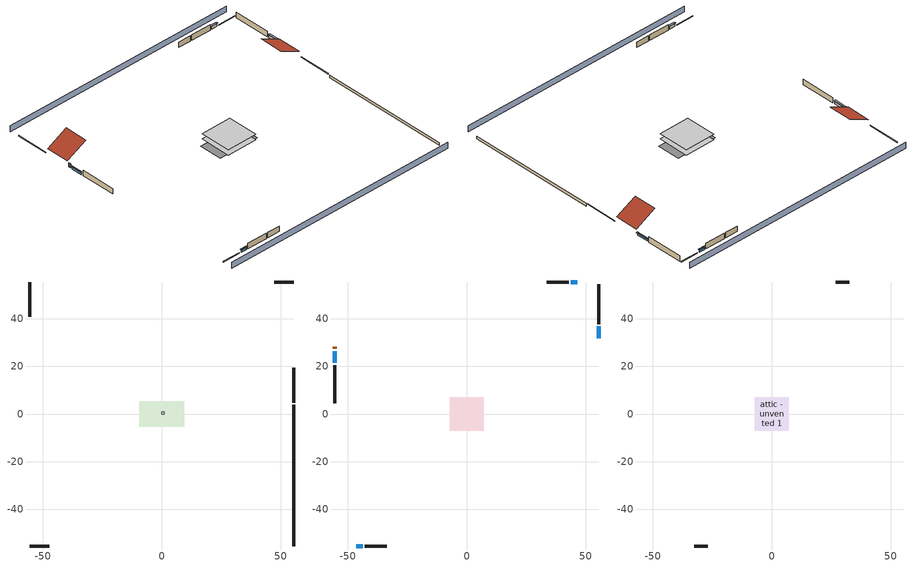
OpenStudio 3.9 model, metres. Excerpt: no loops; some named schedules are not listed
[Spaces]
crawlspace - vented 1
 floor foundation (Slab1 construction): -9.54,-5.31 -9.54,5.31 9.54,5.31 9.54,-5.31 z-0.91
 wall outside (RimJoist1 construction): 55.56,4.74 55.56,19.46 z0.3:0.61
 wall outside (RimJoist2 construction): -55.56,-55.56 -47.4,-55.56 z0.3:0.61
 wall outside (RimJoist3 construction): -55.56,55.56 -55.56,40.84 z0.3:0.61
 wall outside (RimJoist4 construction): 55.56,55.56 47.4,55.56 z0.3:0.61
 wall foundation (FoundationWall1 construction): 55.56,-55.56 55.56,3.81 z-0.91:0.3
furnace airloop ret air space
 floor adiabatic (AdiabaticConst): 0,0 0,1 1,1 1,0 z0
 wall adiabatic (AdiabaticConst): 0,1 0,0 1,0 1,1 0,1 z0:1
 ceiling adiabatic (AdiabaticConst): 1,0 1,1 0,1 0,0 z1
conditioned space 1
 floor to crawlspace - vented 1 (Floor1 construction): -7.11,-7.11 -7.11,7.11 7.11,7.11 7.11,-7.11 z0.3
 wall outside (Wall1 construction): 55.56,37.84 55.56,54.64 z0.3:2.74
 wall outside (Wall2 construction): -42.93,-55.56 -33.6,-55.56 z0.3:2.74
 wall outside (Wall3 construction): -55.56,20.62 -55.56,4.59 z0.3:2.74
 wall outside (Wall4 construction): 42.93,55.56 33.6,55.56 z0.3:2.74
 wall outside (AdiabaticWallConstruction): 55.56,31.96 55.56,36.91 / -55.56,26.5 -55.56,21.55 z0.3:1.43; -46.47,-55.56 -43.86,-55.56 / 46.47,55.56 43.86,55.56 z0.3:1.49
 wall outside (AdiabaticWallConstruction 1): -55.56,28.35 -55.56,27.43 z0.3:2.34
 window (WindowConstruction): 55.56,31.96 55.56,36.91 z0.3:1.43
 window (WindowConstruction 1): -46.47,-55.56 -43.86,-55.56 z0.3:1.49
 window (WindowConstruction 2): -55.56,26.5 -55.56,21.55 z0.3:1.43
 window (WindowConstruction 3): 46.47,55.56 43.86,55.56 z0.3:1.49
 door (Door): -55.56,28.35 -55.56,27.43 z0.3:2.34
attic - unvented 1
 floor to conditioned space 1 (Floor2 construction Reversed): -7.11,-7.11 -7.11,7.11 7.11,7.11 7.11,-7.11 z2.74
 wall outside (Wall5 construction): -32.67,-55.56 -26.9,-55.56 z0.3:2.74
 wall outside (Wall6 construction): 32.67,55.56 26.9,55.56 z0.3:2.74
 roof outside (Roof1 construction): 55.56,31.03,2.74 46.05,31.03,7.5 46.05,20.39,7.5 55.56,20.39,2.74
 roof outside (Roof2 construction): -55.56,29.28,2.74 -46.05,29.28,7.5 -46.05,39.91,7.5 -55.56,39.91,2.74
shading: 55.56,60.14 -55.56,60.14 / -55.56,-60.14 55.56,-60.14 z0:2.74; 55.56,37.21 55.56,31.65 56.17,31.65 56.17,37.21 z1.74; -43.55,-55.56 -46.77,-55.56 -46.77,-56.17 -43.55,-56.17 z1.8; -55.56,21.25 -55.56,26.81 -56.17,26.81 -56.17,21.25 z1.74; 43.55,55.56 46.77,55.56 46.77,56.17 43.55,56.17 z1.8
[Site]
Portland Intl Arpt_OR: Latitude {deg}=45.59; Longitude {deg}=-122.6; Time Zone {hr}=-8; Elevation {m}=33; Terrain=Suburbs; Keep Site Location Information=Yes
[Site:GroundTemperature:Shallow]
10.2558, 8.96328, 8.85977, 9.47314, 11.9355, 14.3863, 16.5111, 17.8571, 17.9714, 16.8767, 14.8061, 12.4304
[Site:WaterMainsTemperature]
Calculation Method=Schedule; Temperature Schedule=mains temperature schedule
[Building]
Building 1
[Material] Roughness=Rough
Name | Thickness {m} | Conductivity {W/m-K} | Density {kg/m3} | Specific Heat {J/kg-K} | Thermal Absorptance | Solar Absorptance | Visible Absorptance
asphalt or fiberglass shingles | 0.00635 | 0.162714 | 1121.4 | 1465.45 | 0.9 | 0.85 | 0.85
roof rigid ins | 0.00281632 | 0.029427 | 32.04 | 1214.23 | 0.9 | 0.7 | 0.7
osb sheathing 0.5 in. | 0.0127 | 0.115458 | 512.64 | 1214.23 | 0.9 | 0.6 | 0.6
wood siding | 0.0254 | 0.102417 | 544.68 | 1172.36 | 0.9 | 0.85 | 0.85
osb sheathing 0.5 in. 1 | 0.0127 | 0.115458 | 512.64 | 1214.23 | 0.9 | 0.7 | 0.7
wall stud and cavity | 0.1397 | 0.550994 | 139.0536 | 1170.24 | 0.9 | 0.7 | 0.7
gypsum board | 0.0127 | 0.160291 | 801 | 837.4 | 0.9 | 0.6 | 0.6
wall stud and cavity 1 | 0.1397 | 0.727959 | 139.0536 | 1170.24 | 0.9 | 0.6 | 0.6
rim joist stud and cavity | 0.0508 | 0.178688 | 50.32683 | 1063.81 | 0.9 | 0.6 | 0.6
floor stud and cavity | 0.1397 | 0.923637 | 92.3553 | 1139.71 | 0.9 | 0.7 | 0.7
osb sheathing 0.75 in. | 0.01905 | 0.115458 | 512.64 | 1214.23 | 0.9 | 0.7 | 0.7
floor covering | 0.0127 | 0.0433444 | 54.468 | 1339.84 | 0.9 | 0.6 | 0.6
ceiling loosefill ins | 0.169333 | 0.0480833 | 16.02 | 1046.75 | 0.9 | 0.7 | 0.7
ceiling stud and cavity | 0.1397 | 0.0824711 | 65.682 | 1177.47 | 0.9 | 0.7 | 0.7
concrete 8.0 in. | 0.2032 | 1.803125 | 2242.8 | 837.4 | 0.9 | 0.7 | 0.7
soil 0.5 in. | 0.0127 | 1.3848 | 1842.3 | 418.7 | 0.9 | 0.7 | 0.7
wood siding 1; wood siding 2 | 0.0254 | 0.102417 | 544.68 | 1172.36
wall rigid ins | 0.512978 | 0.029427 | 32.04 | 1214.23 | 0.9 | 0.7 | 0.7
wall stud and cavity 2 | 0.0889 | 0.380278 | 52.3479 | 1209.89 | 0.9 | 0.7 | 0.7
door material | 0.04445 | 0.0612267 | 512.64 | 1214.23 | 0.9 | 0.7 | 0.7
wall stud and cavity 3 | 0.0889 | 0.391764 | 83.0341 | 1211.67 | 0.9 | 0.7 | 0.7
furniture material conditioned space 1 | 0.1524 | 0.115458 | 640.8 | 1214.23 | 0.9 | 0.6 | 0.6
[Construction]
Roof1 construction; Roof2 construction: asphalt or fiberglass shingles, roof rigid ins, osb sheathing 0.5 in.
Wall1 construction; Wall2 construction; Wall3 construction; Wall4 construction: wood siding, osb sheathing 0.5 in. 1, wall stud and cavity, gypsum board
Wall5 construction; Wall6 construction: wood siding, osb sheathing 0.5 in. 1, wall stud and cavity 1
RimJoist1 construction; RimJoist2 construction; RimJoist3 construction; RimJoist4 construction: wood siding, rim joist stud and cavity
Floor1 construction: floor stud and cavity, osb sheathing 0.75 in., floor covering
Floor2 construction Reversed: gypsum board, ceiling stud and cavity, ceiling loosefill ins
FoundationWall1 construction: concrete 8.0 in.
Slab1 construction: soil 0.5 in.
WindowConstruction; WindowConstruction 1; WindowConstruction 2; WindowConstruction 3: WindowMaterial
AdiabaticWallConstruction: wood siding 1, wall rigid ins, wall stud and cavity 2, gypsum board
Door: door material
AdiabaticWallConstruction 1: wood siding 2, wall rigid ins, wall stud and cavity 2, gypsum board
PartitionWallConstruction: gypsum board, wall stud and cavity 3, gypsum board
furniture construction conditioned space 1: furniture material conditioned space 1
AdiabaticConst: Adiabatic
[WindowMaterial:SimpleGlazingSystem]
WindowMaterial: U-Factor {W/m2-K}=2.78222; Solar Heat Gain Coefficient=0.56
[Material:NoMass]
Adiabatic: Roughness=Rough; Thermal Resistance {m2-K/W}=176.1
[ThermalZone] Multiplier=1; Use Ideal Air Loads=No
Name | Volume {m3} | Thermostat
conditioned space | 493.619 | conditioned space temperature setpoint
attic - unvented | 214.681
crawlspace - vented | 246.81
furnace airloop ret air zone | 1
[Sizing:Zone] Zone Cooling Design Supply Air Temperature Input Method=SupplyAirTemperature; Zone Cooling Design Supply Air Temperature {C}=14; Zone Cooling Design Supply Air Temperature Difference {deltaC}=11.11; Zone Heating Design Supply Air Temperature Input Method=SupplyAirTemperature; Zone Heating Design Supply Air Temperature {C}=40; Zone Heating Design Supply Air Temperature Difference {deltaC}=11.11; Zone Cooling Design Supply Air Humidity Ratio {kg-H2O/kg-air}=0.0085; Zone Heating Design Supply Air Humidity Ratio {kg-H2O/kg-air}=0.008; Cooling Design Air Flow Method=DesignDay; Heating Design Air Flow Method=DesignDay; Account for Dedicated Outdoor Air System=No; Dedicated Outdoor Air System Control Strategy=NeutralSupplyAir; Dedicated Outdoor Air Low Setpoint Temperature for Design {C}=autosize; Dedicated Outdoor Air High Setpoint Temperature for Design {C}=autosize; Zone Load Sizing Method=Sensible Load Only No Latent Load; Zone Latent Cooling Design Supply Air Humidity Ratio Input Method=HumidityRatioDifference; Zone Cooling Design Supply Air Humidity Ratio Difference {kgWater/kgDryAir}=0.005; Zone Latent Heating Design Supply Air Humidity Ratio Input Method=HumidityRatioDifference; Zone Humidification Design Supply Air Humidity Ratio Difference {kgWater/kgDryAir}=0.005; Sizing Option=Coincident
attic - unvented; crawlspace - vented; furnace airloop ret air zone
[Space]
Name | Thermal Zone | Volume {m3}
conditioned space 1 | conditioned space | 493.619
attic - unvented 1 | attic - unvented | 214.681
crawlspace - vented 1 | crawlspace - vented | 246.81
furnace airloop ret air space | furnace airloop ret air zone
[ThermostatSetpoint:DualSetpoint]
conditioned space temperature setpoint: Heating Setpoint Temperature Schedule=heating setpoint; Cooling Setpoint Temperature Schedule=cooling setpoint; Temperature Difference Between Cutout And Setpoint {deltaC}=0
[Foundation:Kiva]
Foundation Kiva 1: Initial Indoor Air Temperature {C}=8.80547; Wall Height Above Grade {m}=0.3048; Wall Depth Below Slab {m}=0.2032
[Foundation:Kiva:Settings]
Soil Conductivity {W/m-K}=1.3848; Soil Density {kg/m3}=1842.3; Soil Specific Heat {J/kg-K}=418.7; Ground Solar Absorptivity=0.9; Ground Thermal Absorptivity=0.9; Ground Surface Roughness {m}=0.03; Far-Field Width {m}=40; Deep-Ground Boundary Condition=ZeroFlux; Deep-Ground Depth {m}=40; Minimum Cell Dimension {m}=0.2; Maximum Cell Growth Coefficient=3; Simulation Timestep=Timestep
[SurfaceProperty:ExposedFoundationPerimeter]
Slab1: Exposed Perimeter Calculation Method=TotalExposedPerimeter; Total Exposed Perimeter {m}=59.37504
[SurfaceProperty:IncidentSolarMultiplier] Incident Solar Multiplier=1; Incident Solar Multiplier Schedule=trans schedule winter=0.85 summer=0.7
Window1; Window2; Window3; Window4
[InternalMass:Definition] Design Level Calculation Method=SurfaceArea
Name | Construction | Surface Area {m2}
partition wall mass | PartitionWallConstruction | 202.436
furniture mass conditioned space 1 | furniture construction conditioned space 1 | 80.97429
[InternalMass] Space or SpaceType=conditioned space 1; Multiplier=1
Name | Internal Mass Definition
partition wall mass | partition wall mass
furniture mass conditioned space 1 | furniture mass conditioned space 1
[EnergyManagementSystem:Sensor]
Name | Output Variable or Output Meter Index Key | Output Variable or Output Meter
water_heater_T_set | water heater setpoint | Schedule Value
out_pb_s |  | Site Outdoor Air Barometric Pressure
out_wt_s |  | Site Outdoor Air Humidity Ratio
site_vw_s |  | Site Wind Speed
cool_season | cooling season schedule | Schedule Value
furnace_airloop_AH_MFR_s | Node 6 | System Node Mass Flow Rate
furnace_airloop_AH_VFR_s | Node 6 | System Node Current Density Volume Flow Rate
furnace_airloop_AH_Tout_s | Node 6 | System Node Temperature
furnace_airloop_AH_Wout_s | Node 6 | System Node Humidity Ratio
furnace_airloop_RA_T_s | Node 9 | System Node Temperature
furnace_airloop_Ra_W_s | Node 9 | System Node Humidity Ratio
furnace_airloop_0_DZ_T_s | crawlspace - vented | Zone Air Temperature
furnace_airloop_0_DZ_W_s | crawlspace - vented | Zone Mean Air Humidity Ratio
natural_vent_s | natural vent schedule | Schedule Value
htg_sp_s | heating setpoint | Schedule Value
clg_sp_s | cooling setpoint | Schedule Value
mech_vent_range_fan_0_sch_s | mech vent range fan 0 schedule | Schedule Value
mech_vent_bath_fan_0_sch_s | mech vent bath fan 0 schedule | Schedule Value
clothes_dryer_exhaust_0_sch_s | clothes_dryer | Schedule Value
htg_load_cond |  | Heating:EnergyTransfer:Zone:CONDITIONED SPACE
clg_load_cond |  | Cooling:EnergyTransfer:Zone:CONDITIONED SPACE
htg_load_duct |  | Heating:EnergyTransfer:Zone:FURNACE AIRLOOP RET AIR ZONE
clg_load_duct |  | Cooling:EnergyTransfer:Zone:FURNACE AIRLOOP RET AIR ZONE
s_conv | Floor1 | Surface Inside Face Convection Heat Gain Energy
s_ig | Floor1 | Surface Inside Face Internal Gains Radiation Heat Gain Energy
s_sol | Floor1 | Surface Inside Face Solar Radiation Heat Gain Energy
s_lgt | Floor1 | Surface Inside Face Lights Radiation Heat Gain Energy
s_surf | Floor1 | Surface Inside Face Net Surface Thermal Radiation Heat Gain Energy
s_conv_1 | Floor2 | Surface Inside Face Convection Heat Gain Energy
s_ig_1 | Floor2 | Surface Inside Face Internal Gains Radiation Heat Gain Energy
s_sol_1 | Floor2 | Surface Inside Face Solar Radiation Heat Gain Energy
s_lgt_1 | Floor2 | Surface Inside Face Lights Radiation Heat Gain Energy
s_surf_1 | Floor2 | Surface Inside Face Net Surface Thermal Radiation Heat Gain Energy
ss_sol | Door1 | Surface Inside Face Solar Radiation Heat Gain Energy
ss_lgt | Door1 | Surface Inside Face Lights Radiation Heat Gain Energy
ss_conv | Door1 | Surface Inside Face Convection Heat Gain Energy
ss_ig | Door1 | Surface Inside Face Internal Gains Radiation Heat Gain Energy
ss_surf | Door1 | Surface Inside Face Net Surface Thermal Radiation Heat Gain Energy
ss_conv_1 | Window1 | Surface Inside Face Convection Heat Gain Energy
ss_ig_1 | Window1 | Surface Inside Face Internal Gains Radiation Heat Gain Energy
ss_surf_1 | Window1 | Surface Inside Face Net Surface Thermal Radiation Heat Gain Energy
ss_trans_in | Window1 | Surface Window Transmitted Solar Radiation Rate
ss_back_out | Window1 | Surface Window Shortwave from Zone Back Out Window Heat Transfer Rate
ss_trans_out | Window1 | Surface Inside Face Initial Transmitted Diffuse Transmitted Out Window Solar Radiation Rate
ss_conv_2 | Window2 | Surface Inside Face Convection Heat Gain Energy
ss_ig_2 | Window2 | Surface Inside Face Internal Gains Radiation Heat Gain Energy
ss_surf_2 | Window2 | Surface Inside Face Net Surface Thermal Radiation Heat Gain Energy
ss_trans_in_1 | Window2 | Surface Window Transmitted Solar Radiation Rate
ss_back_out_1 | Window2 | Surface Window Shortwave from Zone Back Out Window Heat Transfer Rate
ss_trans_out_1 | Window2 | Surface Inside Face Initial Transmitted Diffuse Transmitted Out Window Solar Radiation Rate
ss_conv_3 | Window3 | Surface Inside Face Convection Heat Gain Energy
ss_ig_3 | Window3 | Surface Inside Face Internal Gains Radiation Heat Gain Energy
ss_surf_3 | Window3 | Surface Inside Face Net Surface Thermal Radiation Heat Gain Energy
ss_trans_in_2 | Window3 | Surface Window Transmitted Solar Radiation Rate
ss_back_out_2 | Window3 | Surface Window Shortwave from Zone Back Out Window Heat Transfer Rate
ss_trans_out_2 | Window3 | Surface Inside Face Initial Transmitted Diffuse Transmitted Out Window Solar Radiation Rate
ss_conv_4 | Window4 | Surface Inside Face Convection Heat Gain Energy
ss_ig_4 | Window4 | Surface Inside Face Internal Gains Radiation Heat Gain Energy
ss_surf_4 | Window4 | Surface Inside Face Net Surface Thermal Radiation Heat Gain Energy
ss_trans_in_3 | Window4 | Surface Window Transmitted Solar Radiation Rate
ss_back_out_3 | Window4 | Surface Window Shortwave from Zone Back Out Window Heat Transfer Rate
ss_trans_out_3 | Window4 | Surface Inside Face Initial Transmitted Diffuse Transmitted Out Window Solar Radiation Rate
s_conv_2 | Wall1 | Surface Inside Face Convection Heat Gain Energy
s_ig_2 | Wall1 | Surface Inside Face Internal Gains Radiation Heat Gain Energy
s_sol_2 | Wall1 | Surface Inside Face Solar Radiation Heat Gain Energy
s_lgt_2 | Wall1 | Surface Inside Face Lights Radiation Heat Gain Energy
s_surf_2 | Wall1 | Surface Inside Face Net Surface Thermal Radiation Heat Gain Energy
s_conv_3 | Wall2 | Surface Inside Face Convection Heat Gain Energy
s_ig_3 | Wall2 | Surface Inside Face Internal Gains Radiation Heat Gain Energy
s_sol_3 | Wall2 | Surface Inside Face Solar Radiation Heat Gain Energy
s_lgt_3 | Wall2 | Surface Inside Face Lights Radiation Heat Gain Energy
s_surf_3 | Wall2 | Surface Inside Face Net Surface Thermal Radiation Heat Gain Energy
s_conv_4 | Wall3 | Surface Inside Face Convection Heat Gain Energy
s_ig_4 | Wall3 | Surface Inside Face Internal Gains Radiation Heat Gain Energy
s_sol_4 | Wall3 | Surface Inside Face Solar Radiation Heat Gain Energy
s_lgt_4 | Wall3 | Surface Inside Face Lights Radiation Heat Gain Energy
s_surf_4 | Wall3 | Surface Inside Face Net Surface Thermal Radiation Heat Gain Energy
s_conv_5 | Wall4 | Surface Inside Face Convection Heat Gain Energy
s_ig_5 | Wall4 | Surface Inside Face Internal Gains Radiation Heat Gain Energy
s_sol_5 | Wall4 | Surface Inside Face Solar Radiation Heat Gain Energy
s_lgt_5 | Wall4 | Surface Inside Face Lights Radiation Heat Gain Energy
s_surf_5 | Wall4 | Surface Inside Face Net Surface Thermal Radiation Heat Gain Energy
im_conv | furniture mass conditioned space 1 | Surface Inside Face Convection Heat Gain Energy
im_ig | furniture mass conditioned space 1 | Surface Inside Face Internal Gains Radiation Heat Gain Energy
im_sol | furniture mass conditioned space 1 | Surface Inside Face Solar Radiation Heat Gain Energy
im_lgt | furniture mass conditioned space 1 | Surface Inside Face Lights Radiation Heat Gain Energy
im_surf | furniture mass conditioned space 1 | Surface Inside Face Net Surface Thermal Radiation Heat Gain Energy
im_conv_1 | partition wall mass | Surface Inside Face Convection Heat Gain Energy
im_ig_1 | partition wall mass | Surface Inside Face Internal Gains Radiation Heat Gain Energy
im_sol_1 | partition wall mass | Surface Inside Face Solar Radiation Heat Gain Energy
im_lgt_1 | partition wall mass | Surface Inside Face Lights Radiation Heat Gain Energy
im_surf_1 | partition wall mass | Surface Inside Face Net Surface Thermal Radiation Heat Gain Energy
airflow_gain | infil flow | Infiltration Sensible Heat Gain Energy
airflow_loss | infil flow | Infiltration Sensible Heat Loss Energy
airflow_gain_1 | natural vent flow | Infiltration Sensible Heat Gain Energy
airflow_loss_1 | natural vent flow | Infiltration Sensible Heat Loss Energy
airflow_gain_2 | whole house fan flow | Infiltration Sensible Heat Gain Energy
airflow_loss_2 | whole house fan flow | Infiltration Sensible Heat Loss Energy
mv_conv | mech vent bath fan 0 | Electric Equipment Convective Heating Energy
mv_rad | mech vent bath fan 0 | Electric Equipment Radiant Heating Energy
mv_conv_1 | mech vent house fan | Electric Equipment Convective Heating Energy
mv_rad_1 | mech vent house fan | Electric Equipment Radiant Heating Energy
mv_conv_2 | mech vent house fan cfis | Electric Equipment Convective Heating Energy
mv_rad_2 | mech vent house fan cfis | Electric Equipment Radiant Heating Energy
mv_conv_3 | mech vent range fan 0 | Electric Equipment Convective Heating Energy
mv_rad_3 | mech vent range fan 0 | Electric Equipment Radiant Heating Energy
mv_conv_4 | mech vent house fan latent load | Other Equipment Convective Heating Energy
mv_rad_4 | mech vent house fan latent load | Other Equipment Radiant Heating Energy
mv_conv_5 | mech vent house fan sensible load | Other Equipment Convective Heating Energy
mv_rad_5 | mech vent house fan sensible load | Other Equipment Radiant Heating Energy
ducts_conv | furnace airloop_0 RetCondToRP | Other Equipment Convective Heating Energy
ducts_rad | furnace airloop_0 RetCondToRP | Other Equipment Radiant Heating Energy
ducts_conv_1 | furnace airloop_0 RetLatLkToRP | Other Equipment Convective Heating Energy
ducts_rad_1 | furnace airloop_0 RetLatLkToRP | Other Equipment Radiant Heating Energy
[ElectricEquipment:Definition] Design Level Calculation Method=EquipmentLevel
Name | Design Level {W} | Fraction Latent | Fraction Radiant | Fraction Lost
ceiling fan | 16.7563 | 0 | 0.558 | 0
clothes washer | 284.967 | 0.03 | 0.162 | 0.7
clothes dryer | 4190.97 | 0.015 | 0.081 | 0.85
dishwasher | 781.351 | 0.3 | 0.18 | 0.4
fridge | 130.023 | 0 | 0.6 | 0
fridge 2 | 90.9498 | 0 | 0.6 | 0
freezer | 194.914 | 0 | 0.6 | 0
cooking range | 1170.48 | 0.08 | 0.432 | 0.2
misc tv | 804.223 | 0 | 0.6 | 0
misc plug loads | 447.518 | 0.021 | 0.558 | 0.049
misc pool pump | 1186.15 | 0 | 0 | 1
whole house fan; mech vent house fan | 0 | 0 | 0 | 1
mech vent house fan cfis | 0 | 0 | 0 | 0
mech vent range fan 0; mech vent bath fan 0 | 30 | 0 | 0 | 1
[ElectricEquipment] Space or SpaceType=conditioned space 1
Name | Electric Equipment Definition | Schedule
ceiling fan | ceiling fan | ceiling_fan
clothes washer | clothes washer | clothes_washer
clothes dryer | clothes dryer | clothes_dryer
dishwasher | dishwasher | dishwasher
fridge | fridge | fridge schedule
fridge 1 | fridge 2 | fridge schedule 1
freezer | freezer | freezer schedule
cooking range | cooking range | cooking_range
misc tv | misc tv | plug_loads_tv
misc plug loads | misc plug loads | plug_loads_other
misc pool pump | misc pool pump | misc pool pump schedule
whole house fan | whole house fan | Always On Discrete
mech vent house fan | mech vent house fan | mech vent house fan schedule
mech vent house fan cfis | mech vent house fan cfis | mech vent house fan cfis schedule
mech vent range fan 0 | mech vent range fan 0 | mech vent range fan 0 schedule
mech vent bath fan 0 | mech vent bath fan 0 | mech vent bath fan 0 schedule
[OtherEquipment:Definition] Design Level Calculation Method=EquipmentLevel
Name | Design Level {W} | Fraction Latent | Fraction Radiant | Fraction Lost
water heater sens; furnace airloop_0 SupSensLkToCond; furnace airloop_0 SupCondToLv; furnace airloop_0 RetCondToRP; furnace airloop_0 RetSensLkToRP; furnace airloop_0 SupCondToDZ; furnace airloop_0 RetCondToDZ; furnace airloop_0 SupSensLkToDZ; mech vent house fan sensible load | 0 | 0 | 0 | 0
water heater lat; furnace airloop_0 SupLatLkToCond; furnace airloop_0 RetLatLkToRP; furnace airloop_0 SupLatLkToDZ; mech vent house fan latent load | 0 | 1 | 0 | 0
water heater energy adjustment1 | 0.01 | 0 | 0 | 1
clothes dryer 2 | 0 | 0.015 | 0.081 | 0.85
cooking range 2 | 0 | 0.08 | 0.432 | 0.2
general water use sensible | -79.8895 | 0 | 0.6 | 0
general water use latent | 81.0615 | 1 | 0 | 0
[OtherEquipment]
Name | Other Equipment Definition | Space or SpaceType | Schedule | Fuel Type
water heater sens | water heater sens | conditioned space 1 | Always On Discrete
water heater lat | water heater lat | conditioned space 1 | Always On Discrete
water heater energy adjustment1 | water heater energy adjustment1 | conditioned space 1 | Always On Discrete | Electricity
clothes dryer 1 | clothes dryer 2 | conditioned space 1 | clothes_dryer | Electricity
cooking range 1 | cooking range 2 | conditioned space 1 | cooking_range | Electricity
general water use sensible | general water use sensible | conditioned space 1 | general water use schedule
general water use latent | general water use latent | conditioned space 1 | general water use schedule
furnace airloop_0 SupSensLkToCond | furnace airloop_0 SupSensLkToCond | conditioned space 1 | Always On Discrete
furnace airloop_0 SupLatLkToCond | furnace airloop_0 SupLatLkToCond | conditioned space 1 | Always On Discrete
furnace airloop_0 SupCondToLv | furnace airloop_0 SupCondToLv | conditioned space 1 | Always On Discrete
furnace airloop_0 RetCondToRP | furnace airloop_0 RetCondToRP | furnace airloop ret air space | Always On Discrete
furnace airloop_0 RetSensLkToRP | furnace airloop_0 RetSensLkToRP | furnace airloop ret air space | Always On Discrete
furnace airloop_0 RetLatLkToRP | furnace airloop_0 RetLatLkToRP | furnace airloop ret air space | Always On Discrete
furnace airloop_0 SupCondToDZ | furnace airloop_0 SupCondToDZ | crawlspace - vented 1 | Always On Discrete
furnace airloop_0 RetCondToDZ | furnace airloop_0 RetCondToDZ | crawlspace - vented 1 | Always On Discrete
furnace airloop_0 SupSensLkToDZ | furnace airloop_0 SupSensLkToDZ | crawlspace - vented 1 | Always On Discrete
furnace airloop_0 SupLatLkToDZ | furnace airloop_0 SupLatLkToDZ | crawlspace - vented 1 | Always On Discrete
mech vent house fan sensible load | mech vent house fan sensible load | conditioned space 1 | Always On Discrete
mech vent house fan latent load | mech vent house fan latent load | conditioned space 1 | Always On Discrete
[WaterUse:Equipment:Definition]
Name | Peak Flow Rate {m3/s}
clothes washer | 1.21304e-05
dishwasher | 9.2103e-06
[Lights:Definition]
interior lighting: Design Level Calculation Method=LightingLevel; Lighting Level {W}=1563.76; Fraction Radiant=0.6; Fraction Visible=0.2; Return Air Fraction=0
[Lights]
interior lighting: Lights Definition=interior lighting; Space or SpaceType=conditioned space 1; Schedule=lighting_interior; Fraction Replaceable=1
[Exterior:Lights:Definition]
exterior lighting: Design Level {W}=48.0871
[Exterior:Lights]
exterior lighting: Exterior Lights Definition=exterior lighting; Schedule=exterior lighting schedule
[People:Definition]
occupants: Number of People Calculation Method=People; Number of People {people}=4; Fraction Radiant=0.314171; Sensible Heat Fraction=0.56303; Carbon Dioxide Generation Rate {m3/s-W}=0; Enable ASHRAE 55 Comfort Warnings=No; Mean Radiant Temperature Calculation Type=EnclosureAveraged
[People]
occupants: People Definition=occupants; Space or SpaceType=conditioned space 1; Number of People Schedule=occupants; Activity Level Schedule=occupants activity schedule; Multiplier=1
[ZoneMixing] Schedule=Always On Continuous; Design Flow Rate Calculation Method=Flow/Zone; Design Flow Rate {m3/s}=0
Name | Zone or Space | Source Zone or Space
furnace airloop_0 ZoneMixDZToCond mix | conditioned space | crawlspace - vented
furnace airloop_0 ZoneMixCondToDZ mix | crawlspace - vented | conditioned space
whole house fan mix | attic - unvented | conditioned space
[SpaceInfiltration:DesignFlowRate] Schedule=Always On Discrete
Name | Space or SpaceType | Design Flow Rate Calculation Method | Design Flow Rate {m3/s} | Air Changes per Hour {1/hr} | Constant Term Coefficient | Temperature Term Coefficient | Velocity Term Coefficient | Velocity Squared Term Coefficient
natural vent flow; whole house fan flow; infil flow | conditioned space 1 | Flow/Space | 0
infil crawlspace - vented 1 | crawlspace - vented 1 | AirChanges/Hour |  | 2.6013 | 1 | 0 | 0 | 0
crawlspace_vented 1 duct leakage imbalance infil flow | crawlspace - vented 1 | Flow/Space | 0
infil attic - unvented 1 | attic - unvented 1 | AirChanges/Hour |  | 0.1 | 1 | 0 | 0 | 0
